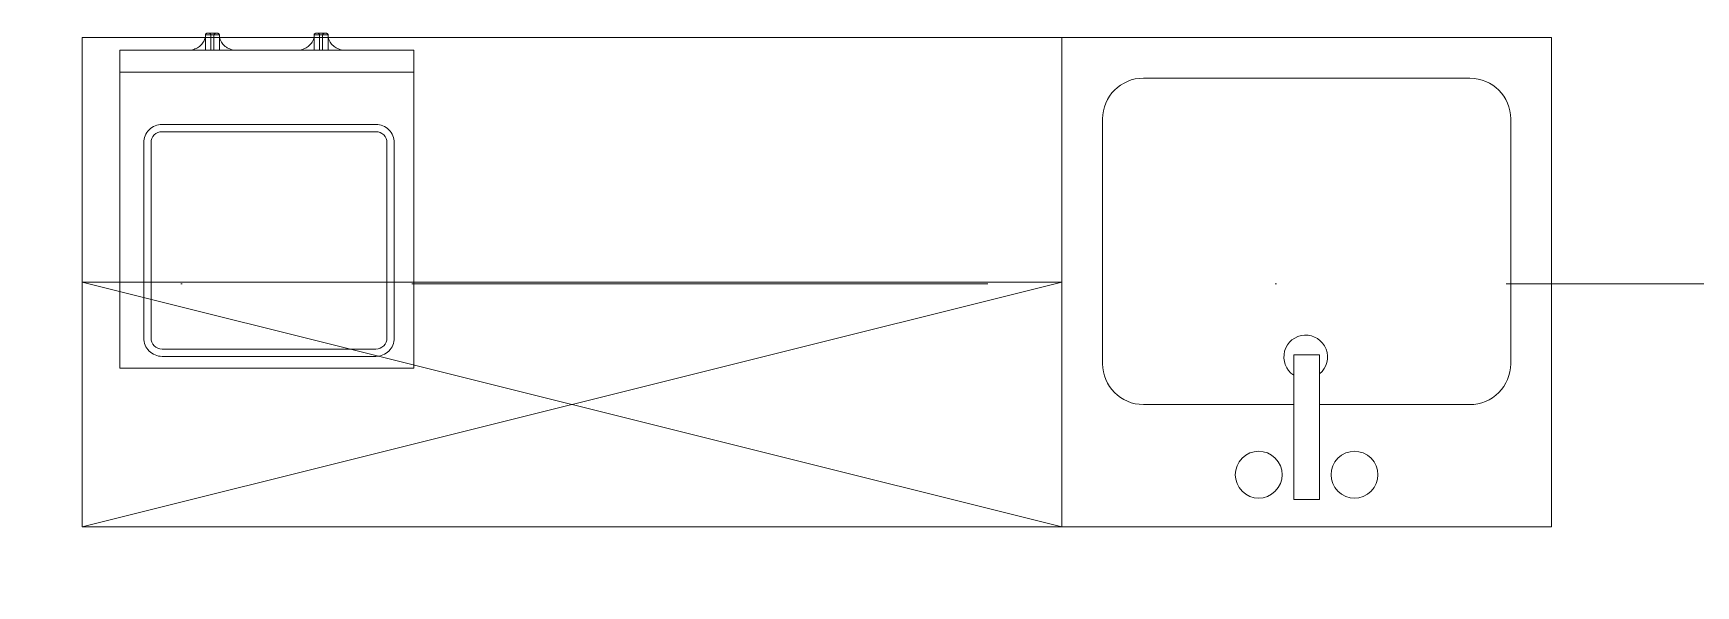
# Model space of a CAD drawing. Header units: millimetres. Extents: x -164867 to 807677, y -316775 to 513985.
# Drawn here: x 249872 to 251908, y 457593 to 458270 of the extents above; entities that cross this region are included whole.
import ezdxf

# ---------------------------------------------------------------- set-up
doc = ezdxf.new("R2010")
doc.units = ezdxf.units.MM
doc.linetypes.add('CENTER2', pattern=[28.575, 19.05, -3.175, 3.175, -3.175])
doc.linetypes.add('А_Штрихпунктирная', pattern=[1340.555525, 705.555534, -352.777767, 0, -282.222223])
doc.layers.add('00_asys', color=7, linetype='CENTER2', lineweight=13)
doc.layers.add('TECHNO', color=7, linetype='Continuous', lineweight=15)

# ---------------------------------------------------------------- blocks, each defined once
blk = doc.blocks.new('193__индукционка')
at = {"transparency": 33554669}
blk.add_line((18553, 12976.2), (18913, 12976.2), dxfattribs=at)
blk.add_lwpolyline([(18553, 12949.2), (18913, 12949.2), (18913, 13339), (18553, 13339)], close=True, dxfattribs=at)
for points in [[(18861.2, 13040.1, 0.414214), (18883.7, 13062.6), (18883.7, 13302, 0.414214), (18861.2, 13324.5), (18599.3, 13324.5, 0.414214), (18576.8, 13302), (18576.8, 13062.6, 0.414214), (18599.3, 13040.1)], [(18861.2, 13049.1, 0.414214), (18874.7, 13062.6), (18874.7, 13302, 0.414214), (18861.2, 13315.5), (18599.3, 13315.5, 0.414214), (18585.8, 13302), (18585.8, 13062.6, 0.414214), (18599.3, 13049.1)]]:
    blk.add_lwpolyline(points, format="xyb", close=True, dxfattribs=at)
at = {"transparency": 33554669, "elevation": 0}
for points in [[(18637.2, 12949.2), (18657.8, 12949.2), (18657.8, 12930.3)], [(18657.8, 12933.4), (18657.4, 12934.9), (18656.9, 12936.3), (18656.2, 12937.7), (18655.3, 12939.3), (18654.5, 12940.5), (18653.5, 12941.7), (18652.3, 12943), (18651.8, 12943.5), (18650.6, 12944.5), (18649.2, 12945.5), (18648.1, 12946.2), (18646.5, 12947.1), (18645.1, 12947.7), (18643.5, 12948.2), (18642, 12948.6), (18638.7, 12949.1)], [(18664.5, 12930.3), (18664.5, 12949.2)], [(18668.3, 12930.3), (18668.3, 12949.2)], [(18696.8, 12949.2), (18674.9, 12949.2), (18674.9, 12930.3)], [(18674.9, 12933.4), (18675.4, 12934.9), (18675.9, 12936.3), (18676.6, 12937.7), (18677.5, 12939.3), (18678.3, 12940.5), (18679.3, 12941.7), (18680.5, 12943), (18681, 12943.5), (18682.2, 12944.5), (18683.6, 12945.5), (18684.7, 12946.2), (18686.3, 12947.1), (18687.7, 12947.7), (18689.3, 12948.2), (18690.8, 12948.6), (18694.1, 12949.1)], [(18770.4, 12949.2), (18791, 12949.2), (18791, 12930.3)], [(18791, 12933.4), (18790.6, 12934.9), (18790.1, 12936.3), (18789.4, 12937.7), (18788.5, 12939.3), (18787.7, 12940.5), (18786.7, 12941.7), (18785.5, 12943), (18785, 12943.5), (18783.8, 12944.5), (18782.4, 12945.5), (18781.3, 12946.2), (18779.7, 12947.1), (18778.3, 12947.7), (18776.7, 12948.2), (18775.2, 12948.6), (18771.9, 12949.1)], [(18797.7, 12930.3), (18797.7, 12949.2)], [(18801.5, 12930.3), (18801.5, 12949.2)], [(18808.1, 12933.4), (18808.6, 12934.9), (18809.1, 12936.3), (18809.8, 12937.7), (18810.7, 12939.3), (18811.5, 12940.5), (18812.5, 12941.7), (18813.7, 12943), (18814.2, 12943.5), (18815.4, 12944.5), (18816.8, 12945.5), (18817.9, 12946.2), (18819.5, 12947.1), (18820.9, 12947.7), (18822.5, 12948.2), (18824, 12948.6), (18827.3, 12949.1)], [(18657.8, 12930.3), (18674.9, 12930.3)], [(18657.8, 12930.3), (18657.9, 12930.1), (18657.9, 12929.8), (18658, 12929.6), (18658.1, 12929.5), (18658.3, 12929.3), (18658.4, 12929.2), (18658.6, 12929), (18658.8, 12928.9), (18659, 12928.7), (18659.2, 12928.6), (18659.4, 12928.6), (18659.6, 12928.5)], [(18664.5, 12930.3), (18664.4, 12930.1), (18664.4, 12929.8), (18664.3, 12929.6), (18664.2, 12929.5), (18664.1, 12929.3), (18663.9, 12929.2), (18663.7, 12929), (18663.5, 12928.9), (18663.3, 12928.7), (18663.1, 12928.6), (18662.9, 12928.6), (18662.7, 12928.5)], [(18668.3, 12930.3), (18668.4, 12930.1), (18668.4, 12929.8), (18668.5, 12929.6), (18668.6, 12929.5), (18668.7, 12929.3), (18668.9, 12929.2), (18669.1, 12929), (18669.3, 12928.9), (18669.5, 12928.7), (18669.7, 12928.6), (18669.9, 12928.6), (18670.1, 12928.5)], [(18674.9, 12930.3), (18674.9, 12930.1), (18674.9, 12929.8), (18674.8, 12929.6), (18674.7, 12929.5), (18674.5, 12929.3), (18674.4, 12929.2), (18674.2, 12929), (18674, 12928.9), (18673.8, 12928.7), (18673.6, 12928.6), (18673.4, 12928.6), (18673.1, 12928.5)], [(18791, 12930.3), (18808.1, 12930.3)], [(18791, 12930.3), (18791.1, 12930.1), (18791.1, 12929.8), (18791.2, 12929.6), (18791.3, 12929.5), (18791.5, 12929.3), (18791.6, 12929.2), (18791.8, 12929), (18792, 12928.9), (18792.2, 12928.7), (18792.4, 12928.6), (18792.6, 12928.6), (18792.8, 12928.5)], [(18792.8, 12928.5), (18795.6, 12928.5), (18806.3, 12928.5)], [(18797.7, 12930.3), (18797.6, 12930.1), (18797.6, 12929.8), (18797.5, 12929.6), (18797.4, 12929.5), (18797.3, 12929.3), (18797.1, 12929.2), (18796.9, 12929), (18796.7, 12928.9), (18796.5, 12928.7), (18796.3, 12928.6), (18796.1, 12928.6), (18795.9, 12928.5)], [(18801.5, 12930.3), (18801.6, 12930.1), (18801.6, 12929.8), (18801.7, 12929.6), (18801.8, 12929.5), (18801.9, 12929.3), (18802.1, 12929.2), (18802.3, 12929), (18802.5, 12928.9), (18802.7, 12928.7), (18802.9, 12928.6), (18803.1, 12928.6), (18803.3, 12928.5)], [(18808.1, 12930.3), (18808.1, 12930.1), (18808.1, 12929.8), (18808, 12929.6), (18807.9, 12929.5), (18807.7, 12929.3), (18807.6, 12929.2), (18807.4, 12929), (18807.2, 12928.9), (18807, 12928.7), (18806.8, 12928.6), (18806.6, 12928.6), (18806.3, 12928.5)]]:
    blk.add_lwpolyline(points, dxfattribs=at)
at = {"transparency": 33554669}
for points in [[(18830, 12949.2), (18808.1, 12949.2), (18808.1, 12930.3)], [(18659.6, 12928.5), (18662.4, 12928.5), (18673.1, 12928.5)]]:
    blk.add_lwpolyline(points, dxfattribs=at)
blk = doc.blocks.new('7_kriaukle')
at = {"transparency": 33554669}
for p, q in [((-152697.5, -242604.9), (-152097.5, -242604.9)), ((-152697.5, -242604.9), (-152097.5, -242604.9)), ((-152697.5, -243204.9), (-152697.5, -242604.9)), ((-152097.5, -242604.9), (-152097.5, -243204.9)), ((-152381.6, -242638.6), (-152413.3, -242638.6)), ((-152413.3, -242638.6), (-152413.3, -242816)), ((-152381.6, -242816), (-152381.6, -242638.6)), ((-152597.5, -242754.9), (-152413.3, -242754.9)), ((-152381.6, -242754.9), (-152197.5, -242754.9)), ((-152647.5, -243104.9), (-152647.5, -242804.9)), ((-152413.3, -242816), (-152381.6, -242816)), ((-152147.5, -242804.9), (-152147.5, -243104.9)), ((-152197.5, -243154.9), (-152597.5, -243154.9)), ((-152697.5, -243204.9), (-152097.5, -243204.9)), ((-152697.5, -243204.9), (-152097.5, -243204.9))]:
    blk.add_line(p, q, dxfattribs=at)
for centre, start, end in [((-152597.5, -242804.9), 90.0001, 180.0001), ((-152197.5, -242804.9), 0.0001, 90.0001), ((-152597.5, -243104.9), 180.0001, 270.0001), ((-152197.5, -243104.9), 270.0001, 0.0001)]:
    blk.add_arc(centre, 50, start, end, dxfattribs=at)
for centre, major_axis, start_param, end_param in [((-152456.1, -242668.9), (-20.3, 20.3), 3.141594, 9.424779), ((-152338.8, -242668.9), (20.3, 20.3), 4.71239020398975, 10.99557551116933), ((-152396.3, -242813.2), (18.9, 18.9), 1.474932, 6.485097)]:
    blk.add_ellipse(centre, major_axis=major_axis, ratio=1, start_param=start_param, end_param=end_param, dxfattribs=at)
blk = doc.blocks.new('TECHNOLOGIJA Garmatnaya')
at = {"layer": 'TECHNO', "transparency": 33554687}
blk.add_hatch(color=256, dxfattribs=at).paths.add_polyline_path([(4565.6, -370), (4565.7, -370), (4565.6, -370)])
at = {"layer": 'TECHNO', "transparency": 33554687, "flags": 128}
blk.add_lwpolyline([(4093.4, 302), (4093.3, -298), (2893.3, -297.9), (2893.3, 302), (4093.4, 301.9)], dxfattribs=at)
at = {"layer": 'TECHNO', "transparency": 33554687}
blk.add_lwpolyline([(2893.4, -298), (4093.4, -297.9), (4093.4, 2.1), (2893.4, 2.1), (2893.4, -298), (4093.4, 2.1), (4093.4, -297.9), (2893.4, 2.1)], dxfattribs=at)
for name, p, rotation in [('193__индукционка', (21852.4, 13235.6), 180), ('7_kriaukle', (-148033.4, -242884.4), 179.9930818435559)]:
    blk.add_blockref(name, p, dxfattribs=dict(at, rotation=rotation))
blk = doc.blocks.new('OSI Garmatnaya')
at = {"layer": '00_asys', "linetype": 'А_Штрихпунктирная', "transparency": 33554687}
blk.add_lwpolyline([(-6087.31, 0), (59815.7, 0)], dxfattribs=at)

msp = doc.modelspace()

# ---------------------------------------------------------------- block references
at = {"layer": 'TECHNO', "transparency": 33554687}
msp.add_blockref('TECHNOLOGIJA Garmatnaya', (247038.21, 457962.73), dxfattribs=at)

# ---------------------------------------------------------------- next in the draw order: block references
at = {"layer": '00_asys', "linetype": 'CENTER2', "lineweight": 25, "ltscale": 200, "transparency": 33554687}
msp.add_blockref('OSI Garmatnaya', (247038.21, 457962.73), dxfattribs=at)

doc.saveas('drawing.dxf')
